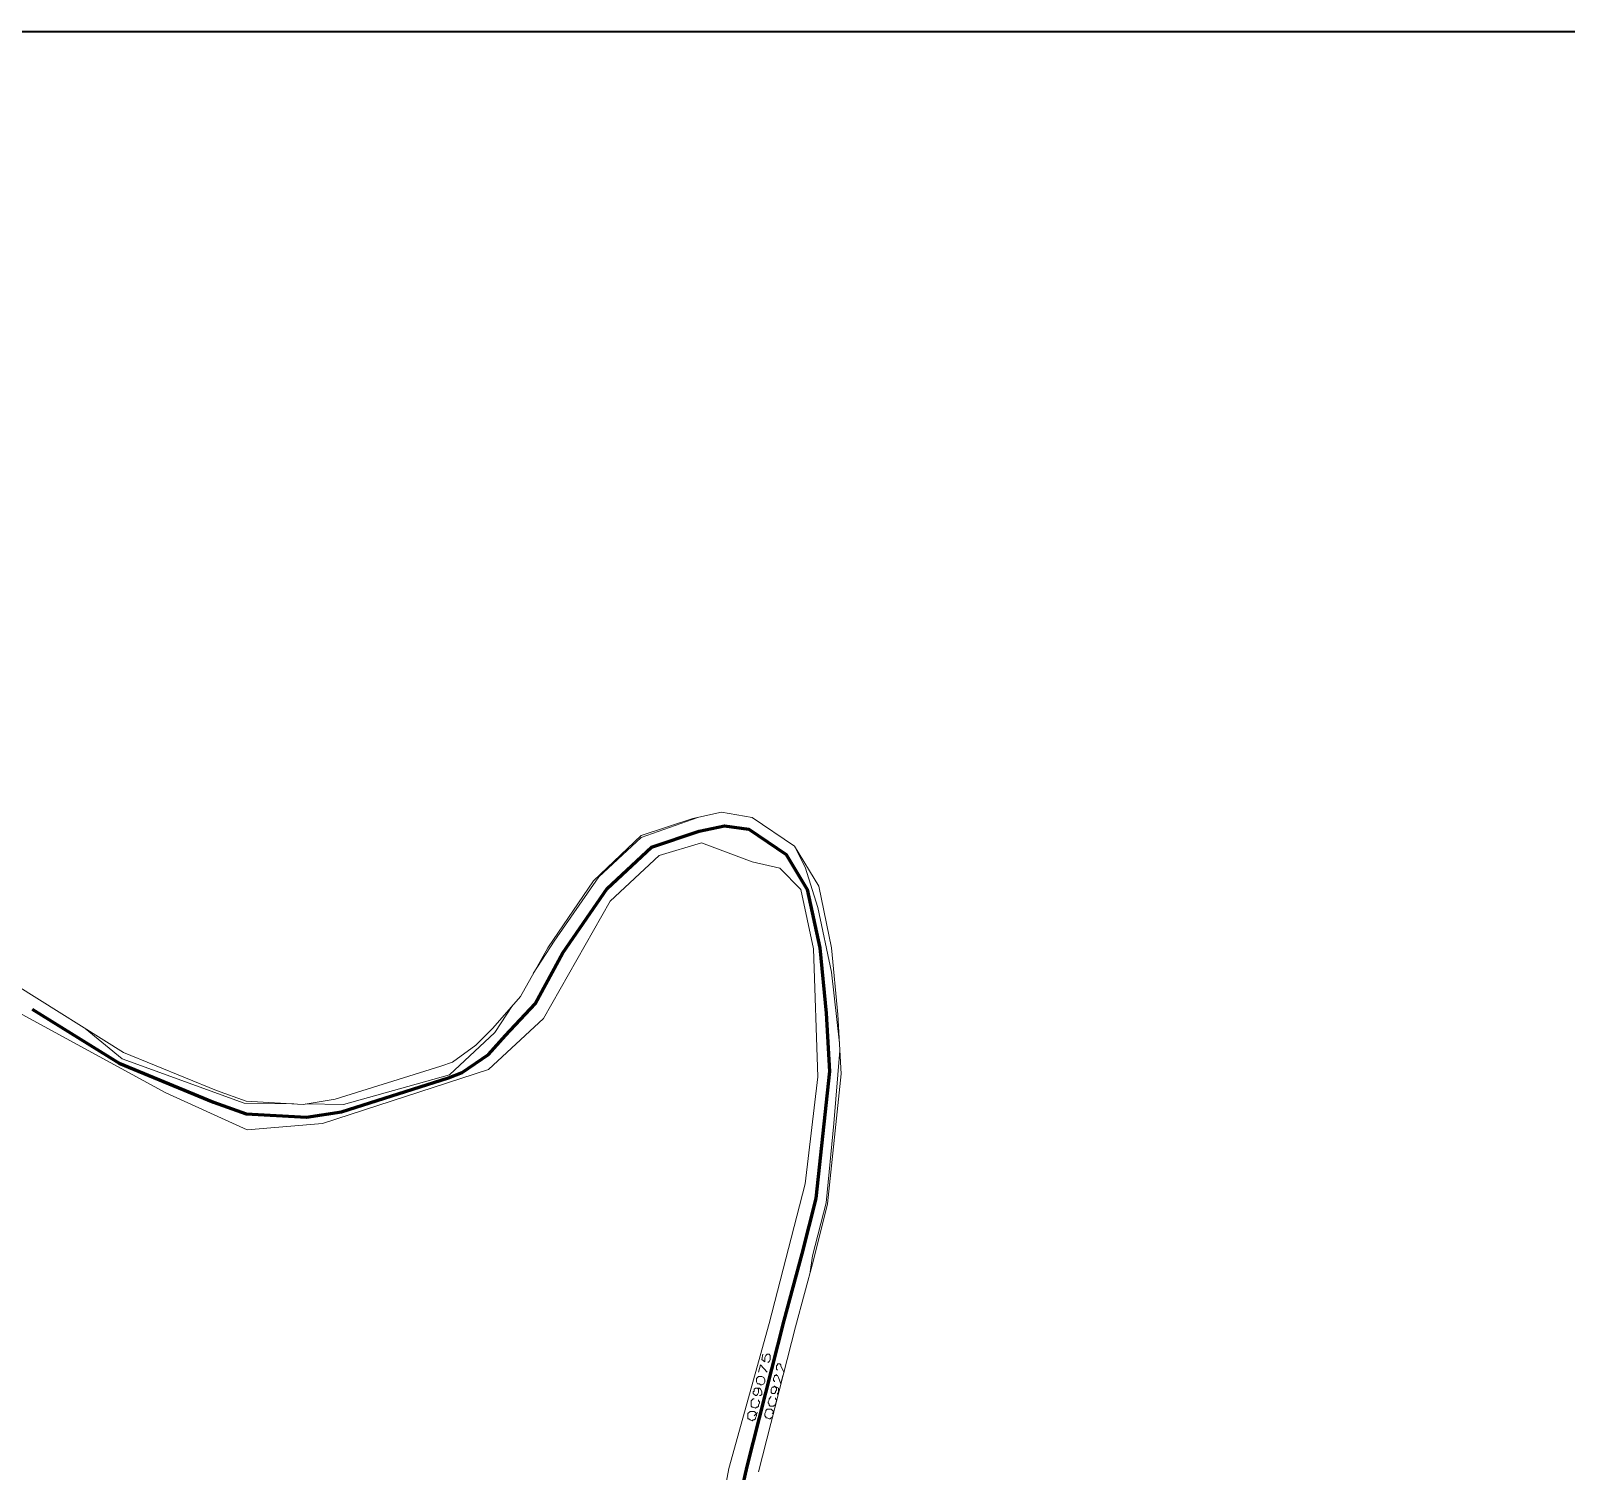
# Model space of a CAD drawing. Header units: millimetres. Extents: x 5.9 to 40.1, y 2 to 30.5.
# Drawn here: x 21.81 to 28.52, y 24.24 to 30.54 of the extents above; entities that cross this region are included whole.
import ezdxf

# ---------------------------------------------------------------- set-up
doc = ezdxf.new("R2010")
doc.units = ezdxf.units.MM
doc.layers.add('PDF_0', color=7, linetype='Continuous')
doc.layers.add('PDF_S24$BOUNDARY-NODE', color=3, linetype='Continuous')
doc.layers.add('PDF_S24$Actives-NodeReceiver', color=104, linetype='Continuous', true_color=0x009525)
doc.layers.add('PDF_S24$STREAM', color=132, linetype='Continuous', true_color=0x00dddd)

msp = doc.modelspace()

# ---------------------------------------------------------------- linework, layer by layer
at = {"layer": 'PDF_0', "lineweight": 0, "const_width": 0.00925}
msp.add_lwpolyline([(40.0887, 2.4351), (40.0887, 30.5349), (5.8905, 30.5349), (5.8905, 2.4351)], close=True, dxfattribs=at)
at = {"layer": 'PDF_0', "lineweight": 9}
msp.add_lwpolyline([(24.9908, 24.2422), (25.1527, 24.8761), (25.2314, 25.1676), (25.2915, 25.4128), (25.3517, 25.9819), (25.3378, 26.241), (25.3101, 26.5325), (25.2545, 26.8009), (25.1481, 26.9767), (24.963, 27.1017), (24.8288, 27.1248), (24.7039, 27.097), (24.4772, 27.023), (24.269, 26.824), (24.07, 26.5325), (23.9497, 26.3197), (23.8294, 26.1809), (23.7554, 26.1068), (23.6536, 26.0328), (23.6027, 26.0143), (23.14, 25.8709), (23.0012, 25.8477), (22.7513, 25.8616), (22.6218, 25.9079), (22.2146, 26.0745), (21.2846, 26.6575)], dxfattribs=at)
at = {"layer": 'PDF_S24$Actives-NodeReceiver', "lineweight": 18}
for points in [[(24.9908, 24.6771), (25, 24.7095), (25.0278, 24.6771)], [(25.0324, 24.7187), (25.0324, 24.7234), (25.0371, 24.7234), (25.0417, 24.7326), (25.0417, 24.7511), (25.0371, 24.7558), (25.0278, 24.7558), (25.0232, 24.7511), (25.0186, 24.7419), (25.0186, 24.7234), (25.0047, 24.7326), (25.0093, 24.7558)], [(25.0741, 24.6864), (25.0695, 24.691), (25.0695, 24.7049), (25.0741, 24.7095), (25.0741, 24.7141), (25.0833, 24.7141), (25.088, 24.7095), (25.088, 24.7049), (25.1018, 24.6771), (25.1025, 24.6793)], [(25.0972, 24.6632), (25.088, 24.6262), (25.0787, 24.654), (25.0741, 24.6632), (25.0695, 24.6632), (25.0695, 24.6678), (25.0648, 24.6632), (25.0602, 24.6632), (25.0602, 24.6586), (25.0556, 24.6493), (25.0556, 24.6401), (25.0602, 24.6401), (25.0602, 24.6355)], [(24.9862, 24.6077), (24.9954, 24.6077), (25, 24.6031), (25.0047, 24.5938), (25.0047, 24.5799), (25, 24.5753), (24.9954, 24.5753)], [(25.0648, 24.566), (25.0648, 24.5614), (25.0695, 24.5568), (25.0695, 24.5522), (25.0648, 24.5383), (25.0648, 24.5337), (25.0602, 24.5337), (25.0556, 24.529), (25.0417, 24.529), (25.0371, 24.5337), (25.0371, 24.5383), (25.0324, 24.5429), (25.0324, 24.5475), (25.0371, 24.5568), (25.0371, 24.5614), (25.0463, 24.5707)], [(25.0602, 24.6169), (25.0695, 24.6077), (25.0695, 24.5984), (25.0648, 24.5938), (25.0648, 24.5892), (25.0602, 24.5846), (25.0509, 24.5846), (25.0463, 24.5892), (25.0463, 24.6031), (25.0509, 24.6123), (25.0556, 24.6123), (25.0602, 24.6169), (25.0787, 24.6077), (25.0787, 24.5892), (25.0741, 24.5846), (25.0741, 24.5799)], [(24.9908, 24.5568), (24.9908, 24.5522), (24.9954, 24.5475), (24.9954, 24.5429), (24.9908, 24.5337), (24.9908, 24.529), (24.9862, 24.5244), (24.9815, 24.5244), (24.9769, 24.5198), (24.9677, 24.5244), (24.963, 24.5244), (24.9584, 24.529), (24.9584, 24.5522), (24.9677, 24.5614), (24.9723, 24.5614)], [(24.9862, 24.5013), (24.9723, 24.4874)], [(25.0527, 24.4845), (25.0417, 24.4735), (25.0371, 24.4735), (25.0278, 24.4781), (25.0232, 24.4781), (25.0232, 24.4828), (25.0186, 24.4874), (25.0186, 24.4966), (25.0232, 24.5059), (25.0232, 24.5105), (25.0278, 24.5152), (25.0463, 24.5152), (25.0556, 24.5059), (25.0556, 24.4957)], [(25.0575, 24.5032), (25.0509, 24.4966)]]:
    msp.add_lwpolyline(points, dxfattribs=at)
for points in [[(24.9815, 24.6355), (24.9815, 24.6493), (24.9908, 24.6586), (25.0047, 24.6586), (25.0139, 24.654), (25.0186, 24.6447), (25.0186, 24.6355), (25.0139, 24.6262), (25.0047, 24.6216), (25, 24.6216), (24.9954, 24.6262), (24.9862, 24.6262)], [(24.9908, 24.6031), (24.9908, 24.5892), (24.9862, 24.5799), (24.9815, 24.5753), (24.9769, 24.5753), (24.9677, 24.5846), (24.9677, 24.5938), (24.9723, 24.5938), (24.9723, 24.6031), (24.9769, 24.6077), (24.9862, 24.6077)], [(24.9445, 24.4735), (24.9445, 24.4966), (24.9538, 24.5059), (24.9723, 24.5059), (24.9769, 24.5013), (24.9815, 24.492), (24.9815, 24.4874), (24.9769, 24.4781), (24.9769, 24.4735), (24.9723, 24.4689), (24.9677, 24.4689), (24.963, 24.4643), (24.9538, 24.4689), (24.9491, 24.4735)]]:
    msp.add_lwpolyline(points, close=True, dxfattribs=at)
at = {"layer": 'PDF_S24$BOUNDARY-NODE', "lineweight": 60}
msp.add_lwpolyline([(21.8167, 26.2642), (22.1961, 26.0282), (22.6079, 25.857), (22.7513, 25.8061), (23.0151, 25.7922), (23.1677, 25.8153), (23.6351, 25.9634), (23.6952, 25.9865), (23.8109, 26.0652), (23.8849, 26.1485), (24.0145, 26.2873), (24.1348, 26.5094), (24.3291, 26.7916), (24.5235, 26.9721), (24.7317, 27.0415), (24.8427, 27.0646), (24.9491, 27.0508), (25.1111, 26.9397), (25.2036, 26.787), (25.2592, 26.5325), (25.2869, 26.2457), (25.3008, 25.9912), (25.2407, 25.4359), (25.1805, 25.1953), (25.1018, 24.9038), (24.9399, 24.2653), (24.7779, 23.5481)], dxfattribs=at)
at = {"layer": 'PDF_S24$STREAM', "lineweight": 0}
for points in [[(24.7253, 27.1018), (24.4772, 27.0137), (24.2921, 26.8425), (24.0978, 26.5603), (24.0063, 26.4198)], [(21.6593, 26.3012), (22.3997, 25.8986), (22.7559, 25.7367), (23.0845, 25.7644), (23.8109, 26.0004), (24.0515, 26.2225), (24.343, 26.7361), (24.5559, 26.9351), (24.7409, 26.9906), (24.963, 26.9073), (25.0833, 26.8796), (25.1759, 26.787), (25.2314, 26.5279), (25.2499, 25.968), (25.1944, 25.5007), (25.0371, 24.8899), (24.8612, 24.256), (24.7687, 23.7609), (24.6438, 23.1826), (24.653, 23.053)], [(25.3445, 26.1159), (25.3101, 26.4261), (25.2499, 26.7084), (25.1944, 26.8842), (25.1481, 26.9767)], [(23.9151, 26.2797), (23.8387, 26.1624), (23.6397, 25.9773), (23.177, 25.8477), (23.0117, 25.8495)], [(22.9595, 25.85), (22.7421, 25.8524), (22.21, 26.0467), (22.0479, 26.1789)], [(25.2146, 25.1053), (25.2268, 25.1861), (25.2869, 25.4174), (25.3193, 25.7644), (25.3463, 26.0834)]]:
    msp.add_lwpolyline(points, dxfattribs=at)

doc.saveas('drawing.dxf')
